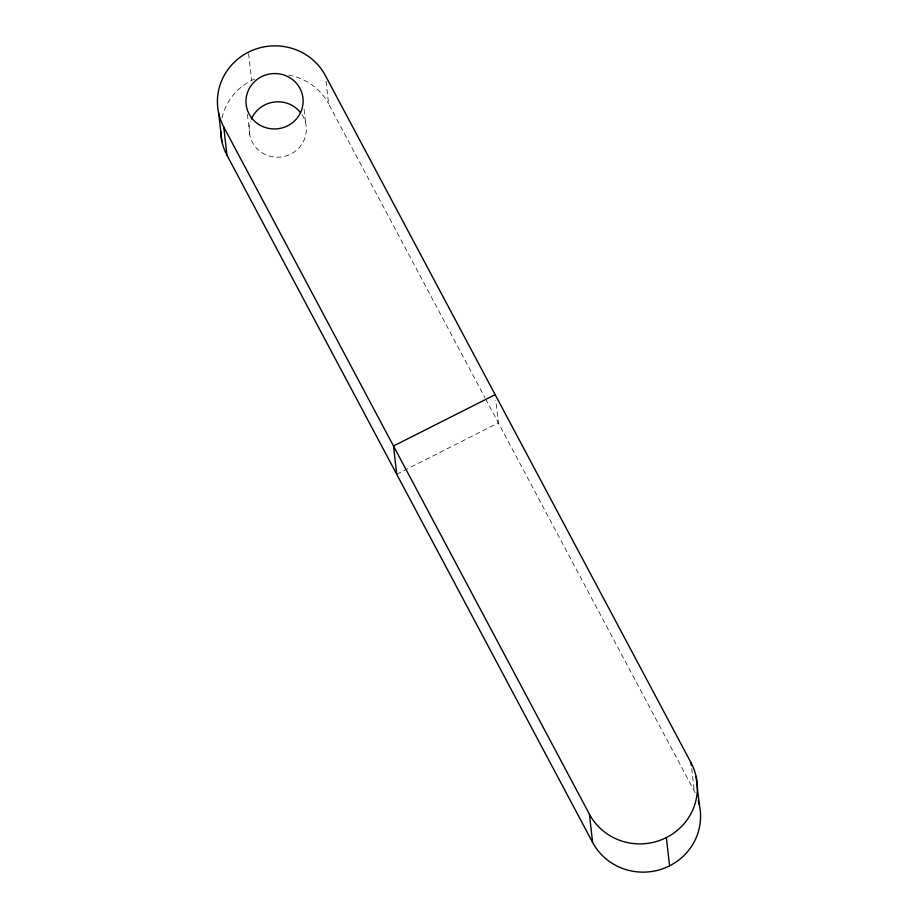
<?xml version="1.0" encoding="UTF-8"?>
<svg xmlns="http://www.w3.org/2000/svg" width="918" height="918" viewBox="0 0 918 918"><rect width="100%" height="100%" fill="white"/><g stroke="black" fill="none" stroke-linecap="round" stroke-linejoin="round"><path stroke-width="0.69" stroke-dasharray="4.59 3.44" d="M396.725 474.25L498.382 422.911L495.8 400.305M326.028 81.232L328.598 103.826L484.899 397.586M485.576 398.848L694.272 791.075A57.168 55.378 -6.5 0 1 695.454 793.427M691.702 768.481L694.272 791.075M304.087 109.334L305.705 123.46M248.594 53.577L251.647 80.417M247.424 114.36L249.845 135.543M221.949 118.032A57.168 55.378 -6.5 0 1 255.33 78.707M288.665 75.047A57.168 55.378 -6.5 0 1 328.598 103.826M301.953 114.578A28.584 27.689 -6.5 0 1 281.344 156.955A28.584 27.689 -6.5 0 1 250.568 121.222"/><path stroke-width="1.38" d="M495.158 394.66L393.501 445.999L396.725 474.25M691.38 765.646L691.059 762.824L325.385 75.574A57.168 55.378 -6.5 0 0 248.434 52.165A57.168 55.378 -6.5 0 0 223.728 126.925L226.941 155.176L592.615 842.426A57.168 55.378 -6.5 0 0 664.609 868.061A57.168 55.378 -6.5 0 0 698.3 800.852M223.728 126.925L589.402 814.174L592.615 842.426M696.085 776.41L699.309 804.661M691.059 762.824A57.168 55.378 -6.5 0 1 666.353 837.583L669.566 865.835M218.691 113.339L221.915 141.59M226.941 155.176A57.168 55.378 -6.5 0 1 220.641 131.125M666.353 837.583A57.168 55.378 -6.5 0 1 589.402 814.174M251.429 118.961A28.584 27.689 -6.5 0 1 300.53 112.593M259.071 124.641A28.584 27.689 -6.5 0 0 303.089 102.403A28.584 27.689 -6.5 0 0 261.492 76.699A28.584 27.689 -6.5 0 0 259.071 124.641"/></g></svg>
